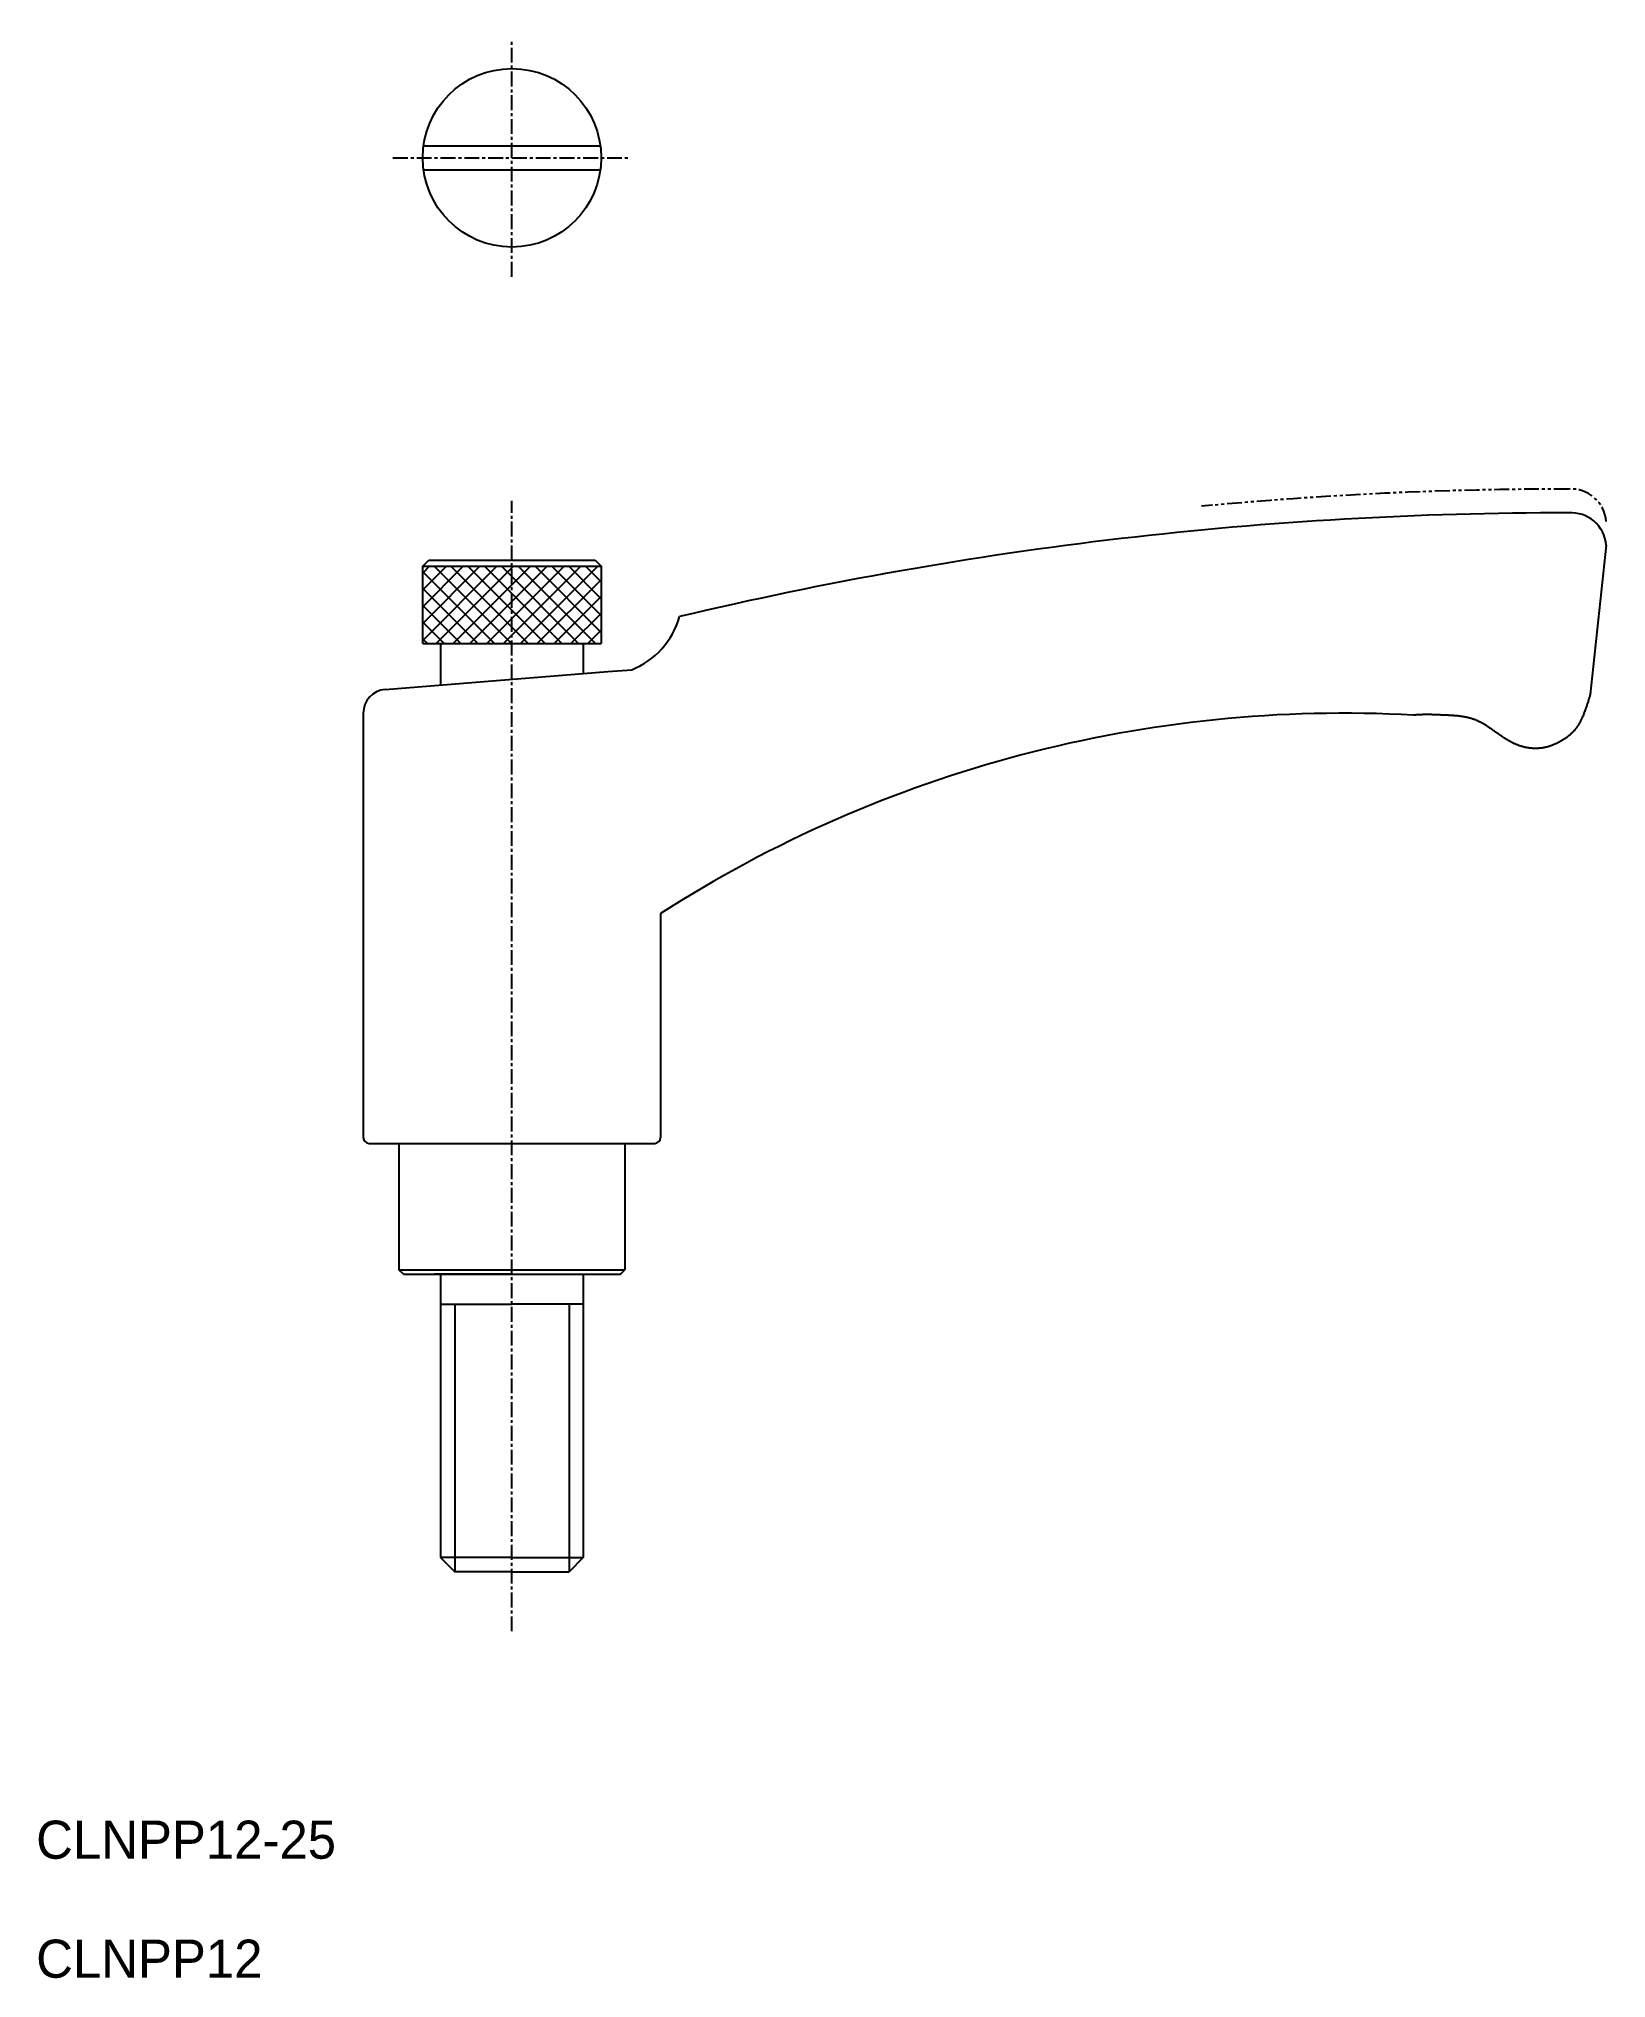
# Model space of a CAD drawing. Extents: x -2292 to -2160, y -1313 to -1150.
import ezdxf

# ---------------------------------------------------------------- set-up
doc = ezdxf.new("R2010")
doc.units = 0
doc.linetypes.add('CENTER', pattern=[2, 1.25, -0.25, 0.25, -0.25])
doc.linetypes.add('PHANTOM', pattern=[2.5, 1.25, -0.25, 0.25, -0.25, 0.25, -0.25])
doc.layers.get('0').update_dxf_attribs({"linetype": 'CONTINUOUS'})
doc.layers.add('CENTER', color=1, linetype='CENTER')

# ---------------------------------------------------------------- blocks, each defined once
blk = doc.blocks.new('*X64')
at = {"color": 0, "linetype": 'CONTINUOUS'}
for p, q in [((-2259.97, -1200.97), (-2253.74, -1194.74)), ((-2259.97, -1199.55), (-2255.16, -1194.74)), ((-2259.97, -1198.14), (-2256.57, -1194.74)), ((-2259.97, -1196.73), (-2257.98, -1194.74)), ((-2259.97, -1195.31), (-2259.4, -1194.74)), ((-2253.93, -1201.24), (-2259.97, -1195.2)), ((-2252.51, -1201.24), (-2259.01, -1194.74)), ((-2258.83, -1201.24), (-2252.33, -1194.74)), ((-2251.1, -1201.24), (-2257.6, -1194.74)), ((-2257.41, -1201.24), (-2250.91, -1194.74)), ((-2249.68, -1201.24), (-2256.18, -1194.74)), ((-2256, -1201.24), (-2249.5, -1194.74)), ((-2248.27, -1201.24), (-2254.77, -1194.74)), ((-2254.59, -1201.24), (-2248.09, -1194.74)), ((-2246.86, -1201.24), (-2253.36, -1194.74)), ((-2253.17, -1201.24), (-2246.67, -1194.74)), ((-2245.44, -1201.24), (-2251.94, -1194.74)), ((-2251.76, -1201.24), (-2245.26, -1194.74)), ((-2244.97, -1200.3), (-2250.53, -1194.74)), ((-2250.34, -1201.24), (-2244.97, -1195.87)), ((-2244.97, -1198.89), (-2249.11, -1194.74)), ((-2244.97, -1197.47), (-2247.7, -1194.74)), ((-2244.97, -1196.06), (-2246.29, -1194.74)), ((-2255.34, -1201.24), (-2259.97, -1196.62)), ((-2248.93, -1201.24), (-2244.97, -1197.28)), ((-2256.76, -1201.24), (-2259.97, -1198.03)), ((-2258.17, -1201.24), (-2259.97, -1199.44)), ((-2247.51, -1201.24), (-2244.97, -1198.7)), ((-2259.58, -1201.24), (-2259.97, -1200.86)), ((-2246.1, -1201.24), (-2244.97, -1200.11))]:
    blk.add_line(p, q, dxfattribs=at)

msp = doc.modelspace()

# ---------------------------------------------------------------- linework, layer by layer
at = {"color": 7, "linetype": 'CONTINUOUS'}
for p, q in [((-2259.9, -1159.41), (-2245.04, -1159.41)), ((-2259.9, -1161.41), (-2245.04, -1161.41)), ((-2160.47, -1192.98), (-2161.82, -1205.52)), ((-2259.97, -1194.74), (-2259.47, -1194.24)), ((-2259.47, -1194.24), (-2245.47, -1194.24)), ((-2245.47, -1194.24), (-2244.97, -1194.74)), ((-2259.97, -1201.24), (-2259.97, -1194.74)), ((-2259.97, -1194.74), (-2244.97, -1194.74)), ((-2244.97, -1194.74), (-2244.97, -1201.24)), ((-2259.97, -1201.24), (-2244.97, -1201.24)), ((-2258.47, -1201.24), (-2258.47, -1204.72)), ((-2246.47, -1201.24), (-2246.47, -1203.76)), ((-2263.13, -1205.1), (-2244.4, -1203.59)), ((-2244.4, -1203.59), (-2242.4, -1203.43)), ((-2264.97, -1207.09), (-2264.97, -1242.74)), ((-2239.97, -1223.91), (-2239.97, -1242.74)), ((-2264.47, -1243.24), (-2240.47, -1243.24)), ((-2261.97, -1243.24), (-2261.97, -1253.88)), ((-2242.97, -1243.24), (-2242.97, -1253.88)), ((-2261.6, -1254.24), (-2261.97, -1253.88)), ((-2261.97, -1253.88), (-2242.97, -1253.88)), ((-2261.6, -1254.24), (-2243.33, -1254.24)), ((-2252.47, -1254.24), (-2258.97, -1254.24)), ((-2252.47, -1254.24), (-2258.47, -1254.24)), ((-2258.47, -1254.24), (-2258.47, -1278.04)), ((-2252.47, -1254.24), (-2246.47, -1254.24)), ((-2252.47, -1254.24), (-2248.97, -1254.24)), ((-2246.47, -1254.24), (-2246.47, -1278.04)), ((-2243.33, -1254.24), (-2242.97, -1253.88)), ((-2258.47, -1256.74), (-2252.47, -1256.74)), ((-2246.47, -1256.74), (-2252.47, -1256.74)), ((-2252.47, -1278.04), (-2258.47, -1278.04)), ((-2258.47, -1278.04), (-2257.27, -1279.24)), ((-2252.47, -1279.24), (-2257.27, -1279.24)), ((-2252.47, -1278.04), (-2246.47, -1278.04)), ((-2252.47, -1279.24), (-2247.67, -1279.24)), ((-2246.47, -1278.04), (-2247.67, -1279.24))]:
    msp.add_line(p, q, dxfattribs=at)
at = {"color": 3}
for p, q in [((-2257.27, -1256.74), (-2257.27, -1279.24)), ((-2247.67, -1256.74), (-2247.67, -1279.24))]:
    msp.add_line(p, q, dxfattribs=at)
at = {"color": 7}
msp.add_polyline3d([(-2161.82, -1205.52, 0), (-2161.82, -1205.52, 0), (-2161.82, -1205.53, 0), (-2161.83, -1205.54, 0), (-2161.83, -1205.56, 0), (-2161.84, -1205.58, 0), (-2161.84, -1205.6, 0), (-2161.85, -1205.63, 0), (-2161.86, -1205.67, 0), (-2161.87, -1205.71, 0), (-2161.89, -1205.75, 0), (-2161.9, -1205.79, 0), (-2161.91, -1205.84, 0), (-2161.93, -1205.89, 0), (-2161.95, -1205.95, 0), (-2161.96, -1206, 0), (-2161.98, -1206.06, 0), (-2162, -1206.12, 0), (-2162.02, -1206.18, 0), (-2162.04, -1206.25, 0), (-2162.06, -1206.32, 0), (-2162.09, -1206.38, 0), (-2162.11, -1206.45, 0), (-2162.13, -1206.52, 0), (-2162.16, -1206.59, 0), (-2162.18, -1206.66, 0), (-2162.21, -1206.74, 0), (-2162.23, -1206.81, 0), (-2162.26, -1206.88, 0), (-2162.28, -1206.95, 0), (-2162.31, -1207.02, 0), (-2162.34, -1207.1, 0), (-2162.37, -1207.17, 0), (-2162.39, -1207.23, 0), (-2162.42, -1207.3, 0), (-2162.45, -1207.37, 0), (-2162.48, -1207.44, 0), (-2162.51, -1207.5, 0), (-2162.54, -1207.56, 0), (-2162.57, -1207.62, 0), (-2162.6, -1207.68, 0), (-2162.63, -1207.74, 0), (-2162.66, -1207.8, 0), (-2162.69, -1207.86, 0), (-2162.72, -1207.91, 0), (-2162.75, -1207.96, 0), (-2162.78, -1208.02, 0), (-2162.81, -1208.07, 0), (-2162.84, -1208.12, 0), (-2162.87, -1208.17, 0), (-2162.9, -1208.21, 0), (-2162.94, -1208.26, 0), (-2162.97, -1208.31, 0), (-2163, -1208.35, 0), (-2163.04, -1208.4, 0), (-2163.07, -1208.44, 0), (-2163.1, -1208.48, 0), (-2163.14, -1208.52, 0), (-2163.17, -1208.56, 0), (-2163.21, -1208.6, 0), (-2163.24, -1208.64, 0), (-2163.28, -1208.68, 0), (-2163.32, -1208.72, 0), (-2163.35, -1208.75, 0), (-2163.39, -1208.79, 0), (-2163.43, -1208.82, 0), (-2163.46, -1208.86, 0), (-2163.5, -1208.89, 0), (-2163.54, -1208.93, 0), (-2163.58, -1208.96, 0), (-2163.62, -1208.99, 0), (-2163.66, -1209.02, 0), (-2163.7, -1209.06, 0), (-2163.74, -1209.09, 0), (-2163.79, -1209.12, 0), (-2163.83, -1209.15, 0), (-2163.87, -1209.18, 0), (-2163.92, -1209.21, 0), (-2163.96, -1209.24, 0), (-2164, -1209.27, 0), (-2164.05, -1209.3, 0), (-2164.1, -1209.33, 0), (-2164.14, -1209.36, 0), (-2164.19, -1209.38, 0), (-2164.24, -1209.41, 0), (-2164.28, -1209.44, 0), (-2164.33, -1209.47, 0), (-2164.38, -1209.49, 0), (-2164.43, -1209.52, 0), (-2164.48, -1209.55, 0), (-2164.53, -1209.57, 0), (-2164.58, -1209.6, 0), (-2164.63, -1209.62, 0), (-2164.68, -1209.65, 0), (-2164.73, -1209.67, 0), (-2164.78, -1209.69, 0), (-2164.84, -1209.72, 0), (-2164.89, -1209.74, 0), (-2164.94, -1209.76, 0), (-2164.99, -1209.78, 0), (-2165.05, -1209.8, 0), (-2165.1, -1209.82, 0), (-2165.16, -1209.84, 0), (-2165.21, -1209.86, 0), (-2165.26, -1209.88, 0), (-2165.32, -1209.89, 0), (-2165.37, -1209.91, 0), (-2165.43, -1209.93, 0), (-2165.48, -1209.94, 0), (-2165.54, -1209.95, 0), (-2165.6, -1209.97, 0), (-2165.65, -1209.98, 0), (-2165.71, -1209.99, 0), (-2165.76, -1210, 0), (-2165.82, -1210.01, 0), (-2165.88, -1210.02, 0), (-2165.93, -1210.03, 0), (-2165.99, -1210.03, 0), (-2166.04, -1210.04, 0), (-2166.1, -1210.04, 0), (-2166.16, -1210.05, 0), (-2166.21, -1210.05, 0), (-2166.27, -1210.05, 0), (-2166.33, -1210.05, 0), (-2166.38, -1210.05, 0), (-2166.44, -1210.05, 0), (-2166.5, -1210.05, 0), (-2166.55, -1210.05, 0), (-2166.61, -1210.05, 0), (-2166.67, -1210.05, 0), (-2166.72, -1210.04, 0), (-2166.78, -1210.04, 0), (-2166.84, -1210.03, 0), (-2166.89, -1210.02, 0), (-2166.95, -1210.02, 0), (-2167.01, -1210.01, 0), (-2167.06, -1210, 0), (-2167.12, -1209.99, 0), (-2167.17, -1209.98, 0), (-2167.23, -1209.97, 0), (-2167.28, -1209.96, 0), (-2167.34, -1209.94, 0), (-2167.4, -1209.93, 0), (-2167.45, -1209.92, 0), (-2167.51, -1209.9, 0), (-2167.56, -1209.89, 0), (-2167.61, -1209.87, 0), (-2167.67, -1209.85, 0), (-2167.72, -1209.84, 0), (-2167.78, -1209.82, 0), (-2167.83, -1209.8, 0), (-2167.88, -1209.78, 0), (-2167.94, -1209.76, 0), (-2167.99, -1209.74, 0), (-2168.04, -1209.72, 0), (-2168.09, -1209.7, 0), (-2168.14, -1209.67, 0), (-2168.2, -1209.65, 0), (-2168.25, -1209.63, 0), (-2168.3, -1209.6, 0), (-2168.35, -1209.58, 0), (-2168.4, -1209.55, 0), (-2168.45, -1209.53, 0), (-2168.5, -1209.5, 0), (-2168.55, -1209.47, 0), (-2168.6, -1209.45, 0), (-2168.65, -1209.42, 0), (-2168.7, -1209.39, 0), (-2168.74, -1209.36, 0), (-2168.79, -1209.33, 0), (-2168.84, -1209.3, 0), (-2168.89, -1209.27, 0), (-2168.94, -1209.24, 0), (-2168.98, -1209.21, 0), (-2169.03, -1209.18, 0), (-2169.08, -1209.15, 0), (-2169.13, -1209.12, 0), (-2169.17, -1209.09, 0), (-2169.22, -1209.06, 0), (-2169.27, -1209.03, 0), (-2169.31, -1208.99, 0), (-2169.36, -1208.96, 0), (-2169.41, -1208.93, 0), (-2169.45, -1208.9, 0), (-2169.5, -1208.86, 0), (-2169.55, -1208.83, 0), (-2169.59, -1208.8, 0), (-2169.64, -1208.77, 0), (-2169.68, -1208.73, 0), (-2169.73, -1208.7, 0), (-2169.78, -1208.67, 0), (-2169.82, -1208.64, 0), (-2169.87, -1208.6, 0), (-2169.92, -1208.57, 0), (-2169.96, -1208.54, 0), (-2170.01, -1208.5, 0), (-2170.05, -1208.47, 0), (-2170.1, -1208.44, 0), (-2170.15, -1208.41, 0), (-2170.19, -1208.38, 0), (-2170.24, -1208.34, 0), (-2170.29, -1208.31, 0), (-2170.33, -1208.28, 0), (-2170.38, -1208.25, 0), (-2170.42, -1208.22, 0), (-2170.47, -1208.19, 0), (-2170.52, -1208.16, 0), (-2170.57, -1208.13, 0), (-2170.61, -1208.1, 0), (-2170.66, -1208.07, 0), (-2170.71, -1208.04, 0), (-2170.76, -1208.01, 0), (-2170.8, -1207.99, 0), (-2170.85, -1207.96, 0), (-2170.9, -1207.93, 0), (-2170.95, -1207.91, 0), (-2171, -1207.88, 0), (-2171.04, -1207.85, 0), (-2171.09, -1207.83, 0), (-2171.14, -1207.8, 0), (-2171.19, -1207.78, 0), (-2171.24, -1207.76, 0), (-2171.29, -1207.73, 0), (-2171.34, -1207.71, 0), (-2171.39, -1207.69, 0), (-2171.44, -1207.67, 0), (-2171.49, -1207.65, 0), (-2171.54, -1207.63, 0), (-2171.6, -1207.61, 0), (-2171.65, -1207.59, 0), (-2171.7, -1207.58, 0), (-2171.75, -1207.56, 0), (-2171.81, -1207.54, 0), (-2171.86, -1207.53, 0), (-2171.91, -1207.51, 0), (-2171.96, -1207.5, 0), (-2172.02, -1207.48, 0), (-2172.07, -1207.47, 0), (-2172.13, -1207.46, 0), (-2172.18, -1207.45, 0), (-2172.23, -1207.43, 0), (-2172.29, -1207.42, 0), (-2172.34, -1207.41, 0), (-2172.4, -1207.4, 0), (-2172.45, -1207.39, 0), (-2172.51, -1207.38, 0), (-2172.56, -1207.37, 0), (-2172.62, -1207.37, 0), (-2172.68, -1207.36, 0), (-2172.73, -1207.35, 0), (-2172.79, -1207.34, 0), (-2172.84, -1207.34, 0), (-2172.9, -1207.33, 0), (-2172.96, -1207.32, 0), (-2173.01, -1207.32, 0), (-2173.07, -1207.31, 0), (-2173.13, -1207.31, 0), (-2173.18, -1207.3, 0), (-2173.24, -1207.3, 0), (-2173.29, -1207.29, 0), (-2173.35, -1207.29, 0), (-2173.41, -1207.28, 0), (-2173.47, -1207.28, 0), (-2173.52, -1207.28, 0), (-2173.58, -1207.27, 0), (-2173.64, -1207.27, 0), (-2173.69, -1207.27, 0), (-2173.75, -1207.26, 0), (-2173.81, -1207.26, 0), (-2173.86, -1207.26, 0), (-2173.92, -1207.25, 0), (-2173.98, -1207.25, 0), (-2174.03, -1207.25, 0), (-2174.09, -1207.25, 0), (-2174.15, -1207.25, 0), (-2174.2, -1207.24, 0), (-2174.26, -1207.24, 0), (-2174.32, -1207.24, 0), (-2174.37, -1207.24, 0), (-2174.43, -1207.23, 0), (-2174.49, -1207.23, 0), (-2174.54, -1207.23, 0), (-2174.6, -1207.23, 0), (-2174.65, -1207.23, 0), (-2174.71, -1207.23, 0), (-2174.77, -1207.22, 0), (-2174.82, -1207.22, 0), (-2174.88, -1207.22, 0), (-2174.93, -1207.22, 0), (-2174.99, -1207.22, 0), (-2175.04, -1207.22, 0), (-2175.1, -1207.22, 0), (-2175.16, -1207.21, 0), (-2175.21, -1207.21, 0), (-2175.27, -1207.21, 0), (-2175.32, -1207.21, 0), (-2175.38, -1207.21, 0), (-2175.43, -1207.21, 0), (-2175.49, -1207.21, 0), (-2175.55, -1207.21, 0), (-2175.6, -1207.21, 0), (-2175.66, -1207.21, 0), (-2175.71, -1207.21, 0), (-2175.77, -1207.21, 0), (-2175.82, -1207.21, 0), (-2175.88, -1207.21, 0), (-2175.94, -1207.22, 0), (-2175.99, -1207.22, 0), (-2176.05, -1207.22, 0), (-2176.1, -1207.22, 0), (-2176.16, -1207.22, 0), (-2176.21, -1207.22, 0), (-2176.27, -1207.23, 0), (-2176.33, -1207.23, 0), (-2176.38, -1207.23, 0), (-2176.44, -1207.23, 0), (-2176.49, -1207.24, 0), (-2176.55, -1207.24, 0), (-2176.61, -1207.24, 0), (-2176.66, -1207.25, 0)], dxfattribs=at)
at = {"color": 7, "linetype": 'CONTINUOUS'}
msp.add_circle((-2252.47, -1160.41), 7.5, dxfattribs=at)
at = {"color": 3, "linetype": 'PHANTOM'}
for centre, radius, start, end in [((-2163.94, -1510.36), 322.11, 89.9442, 95.4408), ((-2163.44, -1191.22), 2.98, 4.7437, 93.7297)]:
    msp.add_arc(centre, radius, start, end, dxfattribs=at)
at = {"color": 7, "linetype": 'CONTINUOUS'}
for centre, radius, start, end in [((-2163.94, -1512.36), 322.11, 89.9442, 103.3603), ((-2163.44, -1193.22), 2.98, 4.7437, 93.7297), ((-2244.87, -1197.16), 6.74, 291.467, 344.4521), ((-2262.97, -1207.09), 2, 94.5943, 180), ((-2182.56, -1313.42), 106.33, 86.8216, 122.6781), ((-2264.47, -1242.74), 0.5, 180, 270), ((-2240.47, -1242.74), 0.5, 270, 0)]:
    msp.add_arc(centre, radius, start, end, dxfattribs=at)
at = {"layer": 'CENTER', "color": 1, "linetype": 'CENTER'}
for p, q in [((-2252.47, -1170.41), (-2252.47, -1150.41)), ((-2262.47, -1160.41), (-2242.47, -1160.41)), ((-2252.47, -1284.24), (-2252.47, -1189.24))]:
    msp.add_line(p, q, dxfattribs=at)

# ---------------------------------------------------------------- block references
at = {"color": 3, "linetype": 'CONTINUOUS'}
msp.add_blockref('*X64', (0, 0), dxfattribs=at)

# ---------------------------------------------------------------- texts
at = {"color": 7, "linetype": 'CONTINUOUS'}
for s, p in [('CLNPP12-25', (-2292.47, -1303.36)), ('CLNPP12', (-2292.47, -1313.36))]:
    msp.add_text(s, height=3.2, dxfattribs=at).set_placement(p)

doc.saveas('drawing.dxf')
